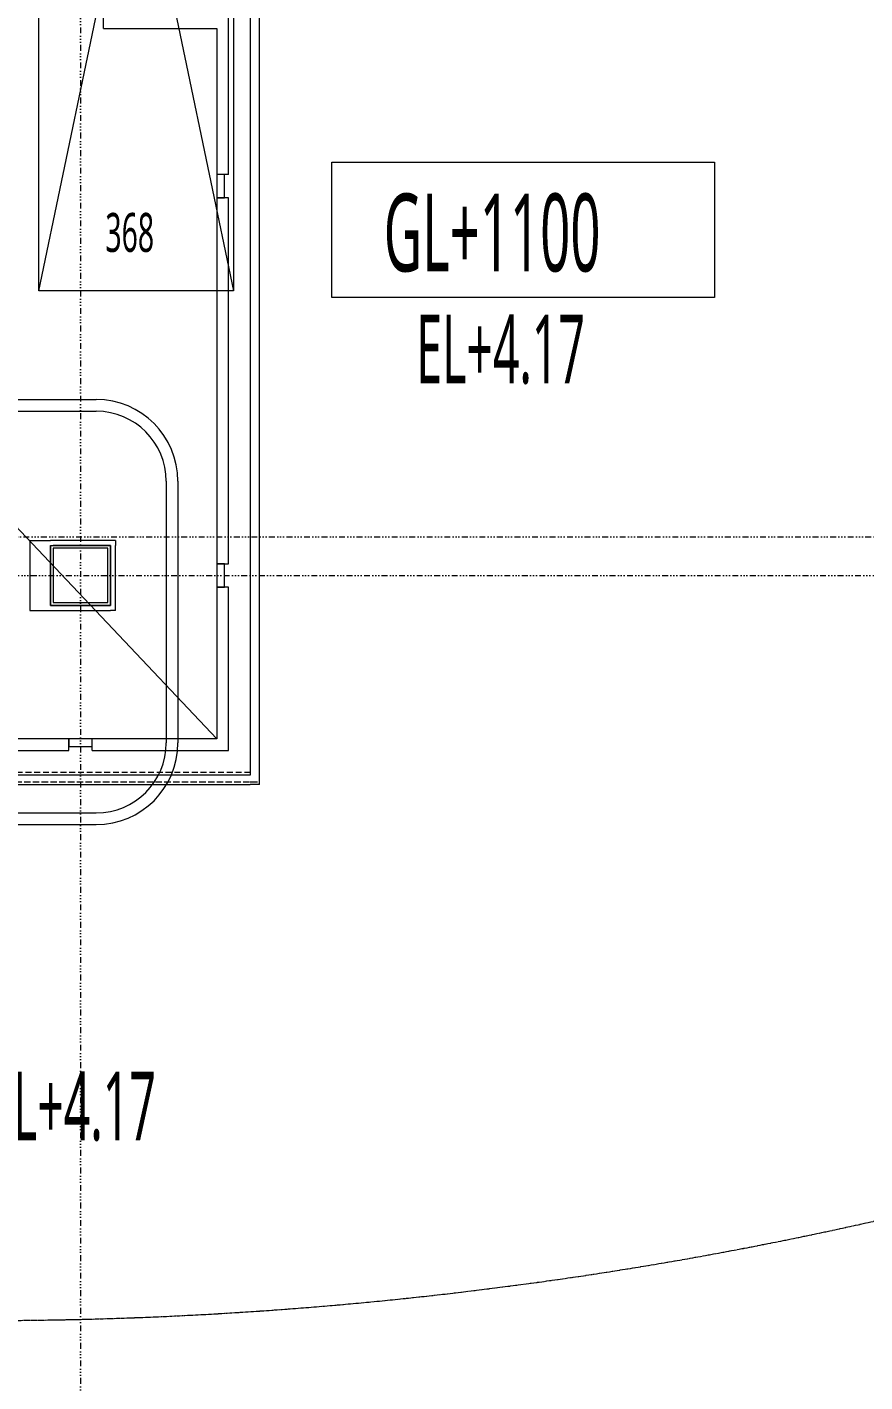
# Model space of a CAD drawing. Extents: x -168053 to 290600, y -560063 to 131745.
# Drawn here: x 260913 to 271676, y -10360 to 7043 of the extents above; entities that cross this region are included whole.
import ezdxf

# ---------------------------------------------------------------- set-up
doc = ezdxf.new("R2010")
doc.units = 0
doc.header["$LTSCALE"] = 250
for name, pattern in [('H12PL1$0$CENTERK4', [0.3582, 0.3333, -0.0083, 0.0083, -0.0083]), ('H12PL1$0$JJP_三點線', [0.9, 0.3, -0.15, 0, -0.15, 0, -0.15, 0, -0.15]), ('H12PL25$0$JJP_三點線', [0.9, 0.3, -0.15, 0, -0.15, 0, -0.15, 0, -0.15]), ('H12PL25$0$JJP_虛線(退縮線、投影線、地下室範圍、非屬本工程、圖面分區)', [0.45, 0.3, -0.15])]:
    doc.linetypes.add(name, pattern=pattern)
for name, color, linetype in [('H12PL1$0$L10_14_LEVEL', 252, 'Continuous'), ('H12PL1$0$L10_14_PKG', 252, 'Continuous'), ('H12PL1$0$L10_14_PKG-NN', 252, 'Continuous'), ('H12PL1$0$L10_14_SHIKICHI', 252, 'Continuous'), ('H12PL1$0$L10_14_SIKICHI', 252, 'Continuous'), ('H12PL1$0$L10_14_SITE', 252, 'Continuous'), ('H12PL1$0$S-GRID', 252, 'Continuous'), ('H12PL25$0$A-OBJE-2D', 252, 'Continuous'), ('H12PL25$0$A-WALL-EX', 252, 'Continuous'), ('H12PL25$0$A-WALL-IN', 252, 'Continuous'), ('H12PL25$0$S-COL', 252, 'Continuous'), ('H12PL25$0$S-GRID', 252, 'Continuous')]:
    doc.layers.add(name, color=color, linetype=linetype)
doc.styles.add('H12PL1$0$Standard', font='', dxfattribs={"width": 0.8})
doc.styles.get('H12PL1$0$Standard').set_extended_font_data('Microsoft JhengHei')

# ---------------------------------------------------------------- blocks, each defined once
blk = doc.blocks.new('H12PL25')
at = {"layer": 'H12PL25$0$A-OBJE-2D', "lineweight": 0}
blk.add_line((243300, 19100), (263350, -2100), dxfattribs=at)
at = {"layer": 'H12PL25$0$A-WALL-EX', "linetype": 'H12PL25$0$JJP_虛線(退縮線、投影線、地下室範圍、非屬本工程、圖面分區)', "lineweight": 0}
for p, q in [((263900, -2530), (263900, 30380)), ((263900, -2650), (263900, -2530)), ((243220, -2650), (263780, -2650)), ((263780, -2650), (263900, -2650))]:
    blk.add_line(p, q, dxfattribs=at)
at = {"layer": 'H12PL25$0$A-WALL-EX', "linetype": 'H12PL25$0$JJP_虛線(退縮線、投影線、地下室範圍、非屬本工程、圖面分區)', "lineweight": 0, "flags": 128}
for points in [[(263900.03, -2650.03), (263900.03, 30500)], [(263780, 30380), (263780, -2530)], [(263780, -2530), (243220, -2530)], [(243099.97, -2650.03), (263900, -2650.03)], [(263900.03, -2650.03), (263900, -2650.03)]]:
    blk.add_lwpolyline(points, dxfattribs=at)
at = {"layer": 'H12PL25$0$A-WALL-EX', "lineweight": 0, "flags": 128}
for points in [[(263780, 21040), (263780, -2565)], [(263900, -2685), (263900, 21040)], [(263780, -2565), (243220, -2565)], [(243100, -2685), (263780, -2685)], [(263900, -2685), (263780, -2685)]]:
    blk.add_lwpolyline(points, dxfattribs=at)
at = {"layer": 'H12PL25$0$A-WALL-IN', "lineweight": 0, "flags": 128}
for points in [[(261895, 7025), (261895, 7175)], [(263500, 5150), (263500, 7175)], [(261895, 7025), (263350, 7025)], [(263350, 7025), (263350, 5150)], [(263450, 5150), (263350, 5150)], [(263350, 5150), (263350, 4850)], [(263500, 5150), (263350, 5150)], [(263450, 4850), (263450, 5150)], [(263350, 4850), (263450, 4850)], [(263500, 4850), (263350, 4850)], [(263350, 4850), (263350, 150)], [(263500, 150), (263500, 4850)], [(260950, 450), (261215, 450)], [(260950, 450), (260950, -450)], [(262050, 450), (261215, 450)], [(261215, -385), (261215, 385)], [(261215, 385), (261985, 385)], [(261215, 385), (261250, 385)], [(261215, 385), (261215, -385)], [(261950, 385), (261250, 385)], [(261985, 385), (261950, 385)], [(261985, 385), (261985, -385)], [(261985, -350), (261985, 385)], [(262050, 450), (262050, 385)], [(262050, -450), (262050, 385)], [(263450, 150), (263350, 150)], [(263350, 150), (263350, -150)], [(263350, 150), (263500, 150)], [(263450, -150), (263450, 150)], [(263350, -150), (263450, -150)], [(263500, -150), (263350, -150)], [(263350, -150), (263350, -2100)], [(263500, -2100), (263500, -150)], [(260950, -450), (261215, -450)], [(261985, -385), (261215, -385)], [(261215, -385), (261250, -385)], [(261215, -450), (261985, -450)], [(261250, -385), (261985, -385)], [(261985, -385), (261985, -350)], [(262050, -450), (261985, -450)], [(261450, -2100), (257250, -2100)], [(257250, -2250), (261450, -2250)], [(261750, -2100), (261450, -2100)], [(261450, -2100), (261450, -2200)], [(261450, -2250), (261450, -2100)], [(261450, -2200), (261750, -2200)], [(261750, -2200), (261750, -2100)], [(263350, -2100), (261750, -2100)], [(261750, -2250), (261750, -2100)], [(261750, -2250), (263500, -2250)], [(263500, -2250), (263500, -2100)]]:
    blk.add_lwpolyline(points, dxfattribs=at)
at = {"layer": 'H12PL25$0$S-COL', "lineweight": 0, "flags": 128}
blk.add_lwpolyline([(261250, -350), (261950, -350), (261950, 350), (261250, 350)], close=True, dxfattribs=at)
at = {"layer": 'H12PL25$0$S-GRID', "linetype": 'H12PL25$0$JJP_三點線', "lineweight": 0}
for p, q in [((261600, 128250), (261600, -28000)), ((-29000, 0), (289600, 0))]:
    blk.add_line(p, q, dxfattribs=at)
blk = doc.blocks.new('H12PL1')
at = {"layer": 'H12PL1$0$L10_14_LEVEL', "lineweight": 0, "flags": 128}
blk.add_lwpolyline([(267852.4, 4811.96), (272769.69, 4811.96), (272769.69, 3076.18), (267852.4, 3076.18)], close=True, dxfattribs=at)
at = {"layer": 'H12PL1$0$L10_14_PKG', "lineweight": 0, "flags": 128}
blk.add_lwpolyline([(264087.82, 3158.59), (265337.82, 9158.59), (266587.82, 3158.59)], dxfattribs=at)
blk.add_lwpolyline([(264087.82, 3158.59), (264087.82, 9158.59), (266587.82, 9158.59), (266587.82, 3158.59)], close=True, dxfattribs=at)
at = {"layer": 'H12PL1$0$L10_14_SIKICHI', "linetype": 'H12PL1$0$CENTERK4', "lineweight": 0}
blk.add_arc((263365.65, 41933.84), 52000.04, 269.985858, 289.100829, dxfattribs=at)
at = {"layer": 'H12PL1$0$L10_14_SITE', "lineweight": 0}
for p, q in [((263750, 1763.23), (264825, 1763.23)), ((263750, 1613.23), (264825, 1613.23)), ((265725, 713.23), (265725, -2646.43)), ((265875, 713.23), (265875, -2646.43)), ((245250, -3546.43), (264825, -3546.43)), ((244700, -3696.43), (264825, -3696.43))]:
    blk.add_line(p, q, dxfattribs=at)
for centre, radius, start, end in [((264825, 713.23), 1050, 0, 90), ((264825, 713.23), 900, 0, 90), ((264825, -2646.43), 1050, 270, 0), ((264825, -2646.43), 900, 270, 0)]:
    blk.add_arc(centre, radius, start, end, dxfattribs=at)
at = {"layer": 'H12PL1$0$S-GRID', "linetype": 'H12PL1$0$JJP_三點線', "lineweight": 0}
blk.add_line((-29000, 0), (289600, 0), dxfattribs=at)
at = {"layer": 'H12PL1$0$L10_14_LEVEL', "linetype": 'Continuous', "lineweight": 0, "insert": (268517.96, 3902.02), "char_height": 1000, "attachment_point": 4, "style": 'H12PL1$0$Standard'}
blk.add_mtext('\\A1;{\\W0.52;GL+1100}', dxfattribs=at)
at = {"layer": 'H12PL1$0$L10_14_PKG-NN', "linetype": 'Continuous', "lineweight": 0, "insert": (264942.79, 3906.42), "char_height": 500, "attachment_point": 4, "style": 'H12PL1$0$Standard'}
blk.add_mtext('\\A1;{\\W0.56;368}', dxfattribs=at)
at = {"layer": 'H12PL1$0$L10_14_SHIKICHI', "linetype": 'Continuous', "lineweight": 0, "char_height": 880, "attachment_point": 4, "style": 'H12PL1$0$Standard'}
for insert in [(268936.21, 2403.37), (263424.18, -7318.29)]:
    blk.add_mtext('\\A1;{\\W0.52;EL+4.17}', dxfattribs=dict(at, insert=insert))

msp = doc.modelspace()

# ---------------------------------------------------------------- block references
msp.add_blockref('H12PL25', (0, 0))

# ---------------------------------------------------------------- next in the draw order: block references
msp.add_blockref('H12PL1', (-3024, 495))

doc.saveas('drawing.dxf')
